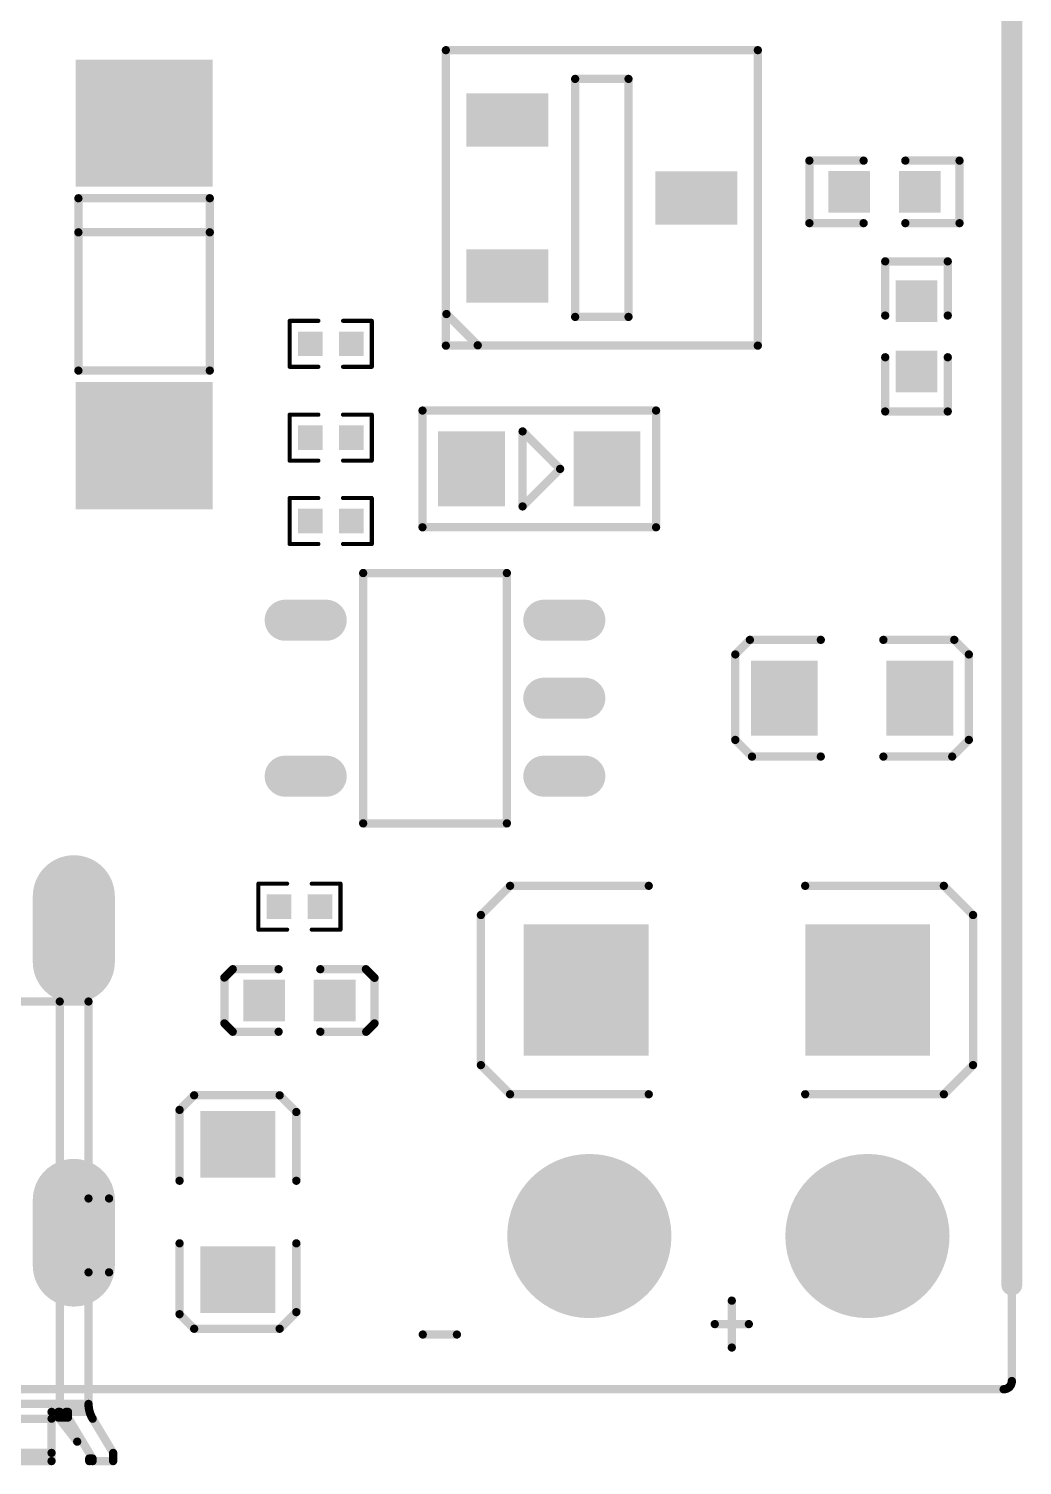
# Model space of a CAD drawing. Header units: millimetres. Extents: x 19.53 to 21.81, y 15.71 to 18.76.
# Drawn here: x 20.395 to 20.871, y 15.712 to 16.401 of the extents above; entities that cross this region are included whole.
import ezdxf

# ---------------------------------------------------------------- set-up
doc = ezdxf.new("R2010")
doc.units = ezdxf.units.MM
doc.layers.get('0').update_dxf_attribs({"linetype": 'CONTINUOUS', "lineweight": 0})
doc.layers.add('04_BOT_PHO', color=90, linetype='CONTINUOUS', lineweight=0)

# ---------------------------------------------------------------- blocks, each defined once
blk = doc.blocks.new('SQUARE_4')
blk.add_solid([(0.01, 0.01), (0.01, -0.01), (-0.01, 0.01), (-0.01, -0.01)])
blk = doc.blocks.new('RECTANGLE_6')
blk.add_solid([(0.016, 0.018), (0.016, -0.018), (-0.016, 0.018), (-0.016, -0.018)])
blk = doc.blocks.new('OBLONG_7')
at = {"lineweight": 211, "const_width": 0.01969}
blk.add_lwpolyline([(0.00984, 0), (-0.00984, 0)], dxfattribs=at)
at = {"lineweight": 211, "const_width": 0.00984}
for points in [[(-0.01476, 0), (-0.01476, 0, 1), (-0.00492, 0, 1), (-0.01476, 0)], [(0.00492, 0), (0.00492, 0, 1), (0.01476, 0, 1), (0.00492, 0)]]:
    blk.add_lwpolyline(points, format="xyb", dxfattribs=at)
blk = doc.blocks.new('RECTANGLE_16')
blk.add_solid([(0.018, 0.016), (0.018, -0.016), (-0.018, 0.016), (-0.018, -0.016)])
blk = doc.blocks.new('RECTANGLE_21')
blk.add_solid([(0.01968, 0.01279), (0.01968, -0.0128), (-0.01969, 0.01279), (-0.01969, -0.0128)])
blk = doc.blocks.new('SQUARE_25')
blk.add_solid([(0.0059, 0.0059), (0.0059, -0.00591), (-0.00591, 0.0059), (-0.00591, -0.00591)])
blk = doc.blocks.new('OBLONG_29')
at = {"lineweight": 211, "const_width": 0.03937}
blk.add_lwpolyline([(0, 0.01575), (0, -0.01575)], dxfattribs=at)
at = {"lineweight": 211, "const_width": 0.01968}
for points in [[(-0.00984, 0.01575), (-0.00984, 0.01575, 1), (0.00984, 0.01575, 1), (-0.00984, 0.01575)], [(-0.00984, -0.01575), (-0.00984, -0.01575, 1), (0.00984, -0.01575, 1), (-0.00984, -0.01575)]]:
    blk.add_lwpolyline(points, format="xyb", dxfattribs=at)
blk = doc.blocks.new('ROUND_36')
h = blk.add_hatch(color=256)
edge = h.paths.add_edge_path(flags=0)
edge.add_arc((0, 0), 0.03937, 0, 360)
blk = doc.blocks.new('RECTANGLE_37')
blk.add_solid([(0.02992, 0.03149), (0.02992, -0.0315), (-0.02992, 0.03149), (-0.02992, -0.0315)])
blk = doc.blocks.new('RECTANGLE_41')
blk.add_solid([(0.03287, 0.03051), (0.03287, -0.03051), (-0.03288, 0.03051), (-0.03288, -0.03051)])
blk = doc.blocks.new('ROUND_14')
h = blk.add_hatch(color=256)
edge = h.paths.add_edge_path(flags=0)
edge.add_arc((0, 0), 0.0005, 0, 360)
blk = doc.blocks.new('ROUND_5')
h = blk.add_hatch(color=256)
edge = h.paths.add_edge_path(flags=0)
edge.add_arc((0, 0), 0.005, 0, 360)
blk = doc.blocks.new('ROUND_15')
h = blk.add_hatch(color=256)
edge = h.paths.add_edge_path(flags=0)
edge.add_arc((0, 0), 0.002, 0, 360)
blk = doc.blocks.new('ROUND_380')
h = blk.add_hatch(color=256)
edge = h.paths.add_edge_path(flags=0)
edge.add_arc((0, 0), 0.001, 0, 360)

msp = doc.modelspace()

# ---------------------------------------------------------------- linework, layer by layer
at = {"layer": '04_BOT_PHO', "lineweight": 211}
for points, const_width in [([(20.86614, 15.79803), (20.86614, 18.75003)], 0.01), ([(20.86614, 15.75197), (20.86614, 18.1063)], 0.004), ([(20.59474, 16.3904), (20.74434, 16.3904)], 0.004), ([(20.59474, 16.24867), (20.59474, 16.3904)], 0.004), ([(20.74434, 16.3904), (20.59474, 16.3904)], 0.004), ([(20.59474, 16.3904), (20.59474, 16.24867)], 0.004), ([(20.74434, 16.3904), (20.74434, 16.24867)], 0.004), ([(20.74434, 16.24867), (20.74434, 16.3904)], 0.004), ([(20.65674, 16.37662), (20.68233, 16.37662)], 0.004), ([(20.65674, 16.26244), (20.65674, 16.37662)], 0.004), ([(20.68233, 16.37662), (20.68233, 16.26244)], 0.004), ([(20.76907, 16.30742), (20.76907, 16.33742)], 0.004), ([(20.76907, 16.33742), (20.79507, 16.33742)], 0.004), ([(20.84107, 16.33742), (20.81507, 16.33742)], 0.004), ([(20.84107, 16.30742), (20.84107, 16.33742)], 0.004), ([(20.41854, 16.31937), (20.41854, 16.23669)], 0.004), ([(20.48154, 16.31937), (20.41854, 16.31937)], 0.004), ([(20.48154, 16.23669), (20.48154, 16.31937)], 0.004), ([(20.41854, 16.30303), (20.48154, 16.30303)], 0.004), ([(20.79507, 16.30742), (20.76907, 16.30742)], 0.004), ([(20.81507, 16.30742), (20.84107, 16.30742)], 0.004), ([(20.83542, 16.28909), (20.80542, 16.28909)], 0.004), ([(20.80542, 16.28909), (20.80542, 16.26309)], 0.004), ([(20.83542, 16.26309), (20.83542, 16.28909)], 0.004), ([(20.59504, 16.26383), (20.61004, 16.24883)], 0.004), ([(20.68233, 16.26244), (20.65674, 16.26244)], 0.004), ([(20.51985, 16.23851), (20.51985, 16.26056)], 0.002), ([(20.51985, 16.26056), (20.53363, 16.26056)], 0.002), ([(20.55922, 16.26056), (20.54544, 16.26056)], 0.002), ([(20.55922, 16.23851), (20.55922, 16.26056)], 0.002), ([(20.74434, 16.24867), (20.59474, 16.24867)], 0.004), ([(20.59474, 16.24867), (20.74434, 16.24867)], 0.004), ([(20.80542, 16.21709), (20.80542, 16.24309)], 0.004), ([(20.83542, 16.24309), (20.83542, 16.21709)], 0.004), ([(20.41854, 16.23669), (20.48154, 16.23669)], 0.004), ([(20.53363, 16.23851), (20.51985, 16.23851)], 0.002), ([(20.54544, 16.23851), (20.55922, 16.23851)], 0.002), ([(20.51985, 16.19351), (20.51985, 16.21556)], 0.002), ([(20.51985, 16.21556), (20.53363, 16.21556)], 0.002), ([(20.55922, 16.21556), (20.54544, 16.21556)], 0.002), ([(20.55922, 16.19351), (20.55922, 16.21556)], 0.002), ([(20.69554, 16.21753), (20.58354, 16.21753)], 0.004), ([(20.58354, 16.21753), (20.58354, 16.16153)], 0.004), ([(20.69554, 16.16153), (20.69554, 16.21753)], 0.004), ([(20.83542, 16.21709), (20.80542, 16.21709)], 0.004), ([(20.63154, 16.17153), (20.63154, 16.20753)], 0.004), ([(20.63154, 16.20753), (20.64954, 16.18953)], 0.004), ([(20.53363, 16.19351), (20.51985, 16.19351)], 0.002), ([(20.54544, 16.19351), (20.55922, 16.19351)], 0.002), ([(20.64954, 16.18953), (20.63154, 16.17153)], 0.004), ([(20.51985, 16.15351), (20.51985, 16.17556)], 0.002), ([(20.51985, 16.17556), (20.53363, 16.17556)], 0.002), ([(20.55922, 16.17556), (20.54544, 16.17556)], 0.002), ([(20.55922, 16.15351), (20.55922, 16.17556)], 0.002), ([(20.58354, 16.16153), (20.69554, 16.16153)], 0.004), ([(20.53363, 16.15351), (20.51985, 16.15351)], 0.002), ([(20.54544, 16.15351), (20.55922, 16.15351)], 0.002), ([(20.55509, 16.01949), (20.55509, 16.13957)], 0.004), ([(20.55509, 16.13957), (20.62399, 16.13957)], 0.004), ([(20.62399, 16.13957), (20.62399, 16.01949)], 0.004), ([(20.74054, 16.10753), (20.73354, 16.10053)], 0.004), ([(20.77454, 16.10753), (20.74054, 16.10753)], 0.004), ([(20.80454, 16.10753), (20.83854, 16.10753)], 0.004), ([(20.83854, 16.10753), (20.84554, 16.10053)], 0.004), ([(20.73354, 16.10053), (20.73354, 16.05953)], 0.004), ([(20.84554, 16.10053), (20.84554, 16.05953)], 0.004), ([(20.73354, 16.05953), (20.74154, 16.05153)], 0.004), ([(20.84554, 16.05953), (20.83754, 16.05153)], 0.004), ([(20.74154, 16.05153), (20.77454, 16.05153)], 0.004), ([(20.83754, 16.05153), (20.80454, 16.05153)], 0.004), ([(20.62399, 16.01949), (20.55509, 16.01949)], 0.004), ([(20.50485, 15.96851), (20.50485, 15.99056)], 0.002), ([(20.50485, 15.99056), (20.51863, 15.99056)], 0.002), ([(20.54422, 15.99056), (20.53044, 15.99056)], 0.002), ([(20.54422, 15.96851), (20.54422, 15.99056)], 0.002), ([(20.62554, 15.98953), (20.61154, 15.97553)], 0.004), ([(20.69204, 15.98953), (20.62554, 15.98953)], 0.004), ([(20.76704, 15.98953), (20.83354, 15.98953)], 0.004), ([(20.83354, 15.98953), (20.84754, 15.97553)], 0.004), ([(20.61154, 15.97553), (20.61154, 15.90353)], 0.004), ([(20.84754, 15.97553), (20.84754, 15.90353)], 0.004), ([(20.51863, 15.96851), (20.50485, 15.96851)], 0.002), ([(20.53044, 15.96851), (20.54422, 15.96851)], 0.002), ([(20.48854, 15.94553), (20.49254, 15.94953)], 0.004), ([(20.48854, 15.92353), (20.48854, 15.94553)], 0.004), ([(20.49254, 15.94953), (20.51454, 15.94953)], 0.004), ([(20.55641, 15.94953), (20.53454, 15.94953)], 0.004), ([(20.56054, 15.9454), (20.55641, 15.94953)], 0.004), ([(20.56054, 15.92352), (20.56054, 15.9454)], 0.004), ([(20.42339, 15.93403), (20.12811, 15.93403)], 0.004), ([(20.40961, 15.93403), (20.40961, 15.73718)], 0.004), ([(20.42339, 15.93403), (20.42339, 15.741)], 0.004), ([(20.49254, 15.91953), (20.48854, 15.92353)], 0.004), ([(20.51454, 15.91953), (20.49254, 15.91953)], 0.004), ([(20.53454, 15.91953), (20.55654, 15.91953)], 0.004), ([(20.55654, 15.91953), (20.56054, 15.92352)], 0.004), ([(20.61154, 15.90353), (20.62554, 15.88953)], 0.004), ([(20.84754, 15.90353), (20.83354, 15.88953)], 0.004), ([(20.62554, 15.88953), (20.69204, 15.88953)], 0.004), ([(20.83354, 15.88953), (20.76704, 15.88953)], 0.004), ([(20.46704, 15.88203), (20.47404, 15.88903)], 0.004), ([(20.47404, 15.88903), (20.51504, 15.88903)], 0.004), ([(20.51504, 15.88903), (20.52304, 15.88103)], 0.004), ([(20.46704, 15.84803), (20.46704, 15.88203)], 0.004), ([(20.52304, 15.88103), (20.52304, 15.84803)], 0.004), ([(20.43323, 15.83954), (20.42339, 15.83954)], 0.004), ([(20.43323, 15.80411), (20.43323, 15.83954)], 0.004), ([(20.46704, 15.81803), (20.46704, 15.78403)], 0.004), ([(20.52304, 15.78503), (20.52304, 15.81803)], 0.004), ([(20.42339, 15.80411), (20.43323, 15.80411)], 0.004), ([(20.73186, 15.79053), (20.73186, 15.76803)], 0.004), ([(20.46704, 15.78403), (20.47404, 15.77703)], 0.004), ([(20.51504, 15.77703), (20.52304, 15.78503)], 0.004), ([(20.74004, 15.77928), (20.72368, 15.77928)], 0.004), ([(20.47404, 15.77703), (20.51504, 15.77703)], 0.004), ([(20.60004, 15.77428), (20.58368, 15.77428)], 0.004), ([(19.68898, 15.74803), (20.8622, 15.74803)], 0.004), ([(20.86614, 15.74803), (20.86617, 15.74803)], 0.001), ([(20.86614, 15.74803), (20.86617, 15.74803)], 0.001), ([(20.12811, 15.741), (20.42339, 15.741)], 0.004), ([(20.14583, 15.73391), (20.40567, 15.73391)], 0.004), ([(20.40567, 15.73718), (20.40567, 15.71356)], 0.004), ([(20.40567, 15.73718), (20.42392, 15.73718)], 0.004), ([(20.40893, 15.73445), (20.40893, 15.73718)], 0.004), ([(20.40893, 15.73445), (20.41796, 15.7229)], 0.004), ([(20.40893, 15.73445), (20.41354, 15.73445)], 0.004), ([(20.41263, 15.73718), (20.41263, 15.73445)], 0.004), ([(20.41263, 15.73445), (20.41796, 15.7229)], 0.004), ([(20.41354, 15.73445), (20.41354, 15.73718)], 0.004), ([(20.41354, 15.73445), (20.42535, 15.71477)], 0.004), ([(20.42535, 15.73391), (20.4352, 15.71749)], 0.004), ([(20.40567, 15.71749), (20.14583, 15.71749)], 0.004), ([(20.4352, 15.71749), (20.4352, 15.71356)], 0.004), ([(20.14583, 15.71356), (20.40567, 15.71356)], 0.004), ([(20.42373, 15.71477), (20.42373, 15.71356)], 0.004), ([(20.42373, 15.71477), (20.42535, 15.71477)], 0.004), ([(20.4352, 15.71356), (20.42373, 15.71356)], 0.004), ([(20.42535, 15.71477), (20.42535, 15.71356)], 0.004)]:
    msp.add_lwpolyline(points, dxfattribs=dict(at, const_width=const_width))
at = {"layer": '04_BOT_PHO', "lineweight": 211, "const_width": 0.004}
for points in [[(20.8622, 15.74803, 0.414214), (20.86614, 15.75197)], [(20.42339, 15.741, 0.13606), (20.42536, 15.7339)]]:
    msp.add_lwpolyline(points, format="xyb", dxfattribs=at)

# ---------------------------------------------------------------- block references
at = {"layer": '04_BOT_PHO'}
for name, p in [('ROUND_15', (20.59474, 16.3904)), ('ROUND_15', (20.59474, 16.3904)), ('ROUND_15', (20.59474, 16.3904)), ('ROUND_15', (20.74434, 16.3904)), ('ROUND_15', (20.74434, 16.3904)), ('RECTANGLE_41', (20.45004, 16.35539)), ('ROUND_15', (20.65674, 16.37662)), ('ROUND_15', (20.65674, 16.37662)), ('ROUND_15', (20.68233, 16.37662)), ('RECTANGLE_21', (20.62426, 16.35693)), ('ROUND_15', (20.76907, 16.33742)), ('ROUND_15', (20.79507, 16.33742)), ('ROUND_15', (20.81507, 16.33742)), ('ROUND_15', (20.84107, 16.33742)), ('RECTANGLE_21', (20.71482, 16.31953)), ('SQUARE_4', (20.78818, 16.32242)), ('SQUARE_4', (20.82196, 16.32242)), ('ROUND_15', (20.41854, 16.31937)), ('ROUND_15', (20.41854, 16.31937)), ('ROUND_15', (20.48154, 16.31937)), ('ROUND_15', (20.41854, 16.30303)), ('ROUND_15', (20.48154, 16.30303)), ('ROUND_15', (20.76907, 16.30742)), ('ROUND_15', (20.79507, 16.30742)), ('ROUND_15', (20.81507, 16.30742)), ('ROUND_15', (20.84107, 16.30742)), ('RECTANGLE_21', (20.62426, 16.28213)), ('ROUND_15', (20.80542, 16.28909)), ('ROUND_15', (20.83542, 16.28909)), ('SQUARE_4', (20.82042, 16.26998)), ('ROUND_15', (20.59504, 16.26383)), ('ROUND_15', (20.65674, 16.26244)), ('ROUND_15', (20.68233, 16.26244)), ('ROUND_15', (20.80542, 16.26309)), ('ROUND_15', (20.83542, 16.26309)), ('ROUND_380', (20.51985, 16.26056)), ('ROUND_380', (20.53363, 16.26056)), ('ROUND_380', (20.54544, 16.26056)), ('ROUND_380', (20.55922, 16.26056)), ('SQUARE_25', (20.5297, 16.24953)), ('SQUARE_25', (20.54938, 16.24953)), ('ROUND_15', (20.59474, 16.24867)), ('ROUND_15', (20.59474, 16.24867)), ('ROUND_15', (20.59474, 16.24867)), ('ROUND_15', (20.61004, 16.24883)), ('ROUND_15', (20.74434, 16.24867)), ('ROUND_15', (20.74434, 16.24867)), ('ROUND_15', (20.80542, 16.24309)), ('SQUARE_4', (20.82042, 16.2362)), ('ROUND_15', (20.83542, 16.24309)), ('ROUND_15', (20.41854, 16.23669)), ('ROUND_15', (20.48154, 16.23669)), ('ROUND_380', (20.51985, 16.23851)), ('ROUND_380', (20.53363, 16.23851)), ('ROUND_380', (20.54544, 16.23851)), ('ROUND_380', (20.55922, 16.23851)), ('RECTANGLE_41', (20.45004, 16.20067)), ('ROUND_380', (20.51985, 16.21556)), ('ROUND_380', (20.53363, 16.21556)), ('ROUND_380', (20.54544, 16.21556)), ('ROUND_380', (20.55922, 16.21556)), ('ROUND_15', (20.58354, 16.21753)), ('ROUND_15', (20.69554, 16.21753)), ('ROUND_15', (20.80542, 16.21709)), ('ROUND_15', (20.83542, 16.21709)), ('SQUARE_25', (20.5297, 16.20453)), ('SQUARE_25', (20.54938, 16.20453)), ('ROUND_15', (20.63154, 16.20753)), ('RECTANGLE_6', (20.60704, 16.18953)), ('RECTANGLE_6', (20.67204, 16.18953)), ('ROUND_380', (20.51985, 16.19351)), ('ROUND_380', (20.53363, 16.19351)), ('ROUND_380', (20.54544, 16.19351)), ('ROUND_380', (20.55922, 16.19351)), ('ROUND_15', (20.64954, 16.18953)), ('ROUND_380', (20.51985, 16.17556)), ('ROUND_380', (20.53363, 16.17556)), ('ROUND_380', (20.54544, 16.17556)), ('ROUND_380', (20.55922, 16.17556)), ('SQUARE_25', (20.5297, 16.16453)), ('SQUARE_25', (20.54938, 16.16453)), ('ROUND_15', (20.63154, 16.17153)), ('ROUND_15', (20.63154, 16.17153)), ('ROUND_15', (20.58354, 16.16153)), ('ROUND_15', (20.58354, 16.16153)), ('ROUND_15', (20.69554, 16.16153)), ('ROUND_380', (20.51985, 16.15351)), ('ROUND_380', (20.53363, 16.15351)), ('ROUND_380', (20.54544, 16.15351)), ('ROUND_380', (20.55922, 16.15351)), ('ROUND_15', (20.55509, 16.13957)), ('ROUND_15', (20.62399, 16.13957)), ('ROUND_15', (20.62399, 16.13957)), ('OBLONG_7', (20.52753, 16.11693)), ('OBLONG_7', (20.65155, 16.11693)), ('ROUND_15', (20.74054, 16.10753)), ('ROUND_15', (20.77454, 16.10753)), ('ROUND_15', (20.80454, 16.10753)), ('ROUND_15', (20.83854, 16.10753)), ('ROUND_15', (20.73354, 16.10053)), ('ROUND_15', (20.84554, 16.10053)), ('RECTANGLE_6', (20.75704, 16.07953)), ('RECTANGLE_6', (20.82204, 16.07953)), ('OBLONG_7', (20.65155, 16.07953)), ('ROUND_15', (20.73354, 16.05953)), ('ROUND_15', (20.84554, 16.05953)), ('OBLONG_7', (20.52753, 16.04213)), ('OBLONG_7', (20.65155, 16.04213)), ('ROUND_15', (20.74154, 16.05153)), ('ROUND_15', (20.77454, 16.05153)), ('ROUND_15', (20.80454, 16.05153)), ('ROUND_15', (20.83754, 16.05153)), ('ROUND_15', (20.55509, 16.01949)), ('ROUND_15', (20.62399, 16.01949)), ('OBLONG_29', (20.41634, 15.96878)), ('ROUND_380', (20.50485, 15.99056)), ('ROUND_380', (20.51863, 15.99056)), ('ROUND_380', (20.53044, 15.99056)), ('ROUND_380', (20.54422, 15.99056)), ('ROUND_15', (20.62554, 15.98953)), ('ROUND_15', (20.69204, 15.98953)), ('ROUND_15', (20.76704, 15.98953)), ('ROUND_15', (20.83354, 15.98953)), ('SQUARE_25', (20.5147, 15.97953)), ('SQUARE_25', (20.53438, 15.97953)), ('ROUND_15', (20.61154, 15.97553)), ('ROUND_15', (20.84754, 15.97553)), ('ROUND_380', (20.50485, 15.96851)), ('ROUND_380', (20.51863, 15.96851)), ('ROUND_380', (20.53044, 15.96851)), ('ROUND_380', (20.54422, 15.96851)), ('RECTANGLE_37', (20.66204, 15.93953)), ('RECTANGLE_37', (20.79704, 15.93953)), ('ROUND_15', (20.48854, 15.94553)), ('ROUND_15', (20.49254, 15.94953)), ('ROUND_15', (20.51454, 15.94953)), ('ROUND_15', (20.53454, 15.94953)), ('ROUND_15', (20.55641, 15.94953)), ('ROUND_15', (20.56054, 15.9454)), ('SQUARE_4', (20.50765, 15.93453)), ('SQUARE_4', (20.54143, 15.93453)), ('ROUND_15', (20.40961, 15.93403)), ('ROUND_15', (20.42339, 15.93403)), ('ROUND_15', (20.42339, 15.93403)), ('ROUND_15', (20.48854, 15.92353)), ('ROUND_15', (20.49254, 15.91953)), ('ROUND_15', (20.51454, 15.91953)), ('ROUND_15', (20.53454, 15.91953)), ('ROUND_15', (20.55654, 15.91953)), ('ROUND_15', (20.56054, 15.92352)), ('ROUND_15', (20.61154, 15.90353)), ('ROUND_15', (20.84754, 15.90353)), ('ROUND_15', (20.62554, 15.88953)), ('ROUND_15', (20.69204, 15.88953)), ('ROUND_15', (20.76704, 15.88953)), ('ROUND_15', (20.83354, 15.88953)), ('ROUND_15', (20.47404, 15.88903)), ('ROUND_15', (20.51504, 15.88903)), ('ROUND_15', (20.46704, 15.88203)), ('RECTANGLE_16', (20.49504, 15.86553)), ('ROUND_15', (20.52304, 15.88103)), ('OBLONG_29', (20.41634, 15.82311)), ('ROUND_36', (20.66354, 15.82153)), ('ROUND_36', (20.7969, 15.82153)), ('ROUND_15', (20.46704, 15.84803)), ('ROUND_15', (20.52304, 15.84803)), ('ROUND_15', (20.42339, 15.83954)), ('ROUND_15', (20.43323, 15.83954)), ('ROUND_15', (20.43323, 15.83954)), ('ROUND_15', (20.46704, 15.81803)), ('RECTANGLE_16', (20.49504, 15.80053)), ('ROUND_15', (20.52304, 15.81803)), ('ROUND_15', (20.42339, 15.80411)), ('ROUND_15', (20.43323, 15.80411)), ('ROUND_15', (20.43323, 15.80411)), ('ROUND_5', (20.86614, 15.79803)), ('ROUND_15', (20.73186, 15.79053)), ('ROUND_15', (20.46704, 15.78403)), ('ROUND_15', (20.52304, 15.78503)), ('ROUND_15', (20.72368, 15.77928)), ('ROUND_15', (20.74004, 15.77928)), ('ROUND_15', (20.47404, 15.77703)), ('ROUND_15', (20.51504, 15.77703)), ('ROUND_15', (20.58368, 15.77428)), ('ROUND_15', (20.60004, 15.77428)), ('ROUND_15', (20.73186, 15.76803)), ('ROUND_15', (20.86614, 15.75197)), ('ROUND_15', (20.86614, 15.75197)), ('ROUND_15', (20.8622, 15.74803)), ('ROUND_15', (20.8622, 15.74803)), ('ROUND_14', (20.86614, 15.74803)), ('ROUND_14', (20.86614, 15.74803)), ('ROUND_14', (20.86617, 15.74803)), ('ROUND_14', (20.86617, 15.74803)), ('ROUND_15', (20.42339, 15.741)), ('ROUND_15', (20.42339, 15.741)), ('ROUND_15', (20.42339, 15.741)), ('ROUND_15', (20.40567, 15.73718)), ('ROUND_15', (20.40567, 15.73718)), ('ROUND_15', (20.40567, 15.73391)), ('ROUND_15', (20.40893, 15.73718)), ('ROUND_15', (20.40893, 15.73445)), ('ROUND_15', (20.40893, 15.73445)), ('ROUND_15', (20.40893, 15.73445)), ('ROUND_15', (20.40961, 15.73718)), ('ROUND_15', (20.41263, 15.73718)), ('ROUND_15', (20.41263, 15.73445)), ('ROUND_15', (20.41263, 15.73445)), ('ROUND_15', (20.41354, 15.73718)), ('ROUND_15', (20.41354, 15.73445)), ('ROUND_15', (20.41354, 15.73445)), ('ROUND_15', (20.41354, 15.73445)), ('ROUND_15', (20.42392, 15.73718)), ('ROUND_15', (20.42535, 15.73391)), ('ROUND_15', (20.42536, 15.7339)), ('ROUND_15', (20.40567, 15.71749)), ('ROUND_15', (20.41796, 15.7229)), ('ROUND_15', (20.41796, 15.7229)), ('ROUND_15', (20.4352, 15.71749)), ('ROUND_15', (20.4352, 15.71749)), ('ROUND_15', (20.40567, 15.71356)), ('ROUND_15', (20.40567, 15.71356)), ('ROUND_15', (20.42373, 15.71477)), ('ROUND_15', (20.42373, 15.71477)), ('ROUND_15', (20.42373, 15.71356)), ('ROUND_15', (20.42373, 15.71356)), ('ROUND_15', (20.42535, 15.71477)), ('ROUND_15', (20.42535, 15.71477)), ('ROUND_15', (20.42535, 15.71477)), ('ROUND_15', (20.42535, 15.71356)), ('ROUND_15', (20.4352, 15.71356)), ('ROUND_15', (20.4352, 15.71356))]:
    msp.add_blockref(name, p, dxfattribs=at)

doc.saveas('drawing.dxf')
